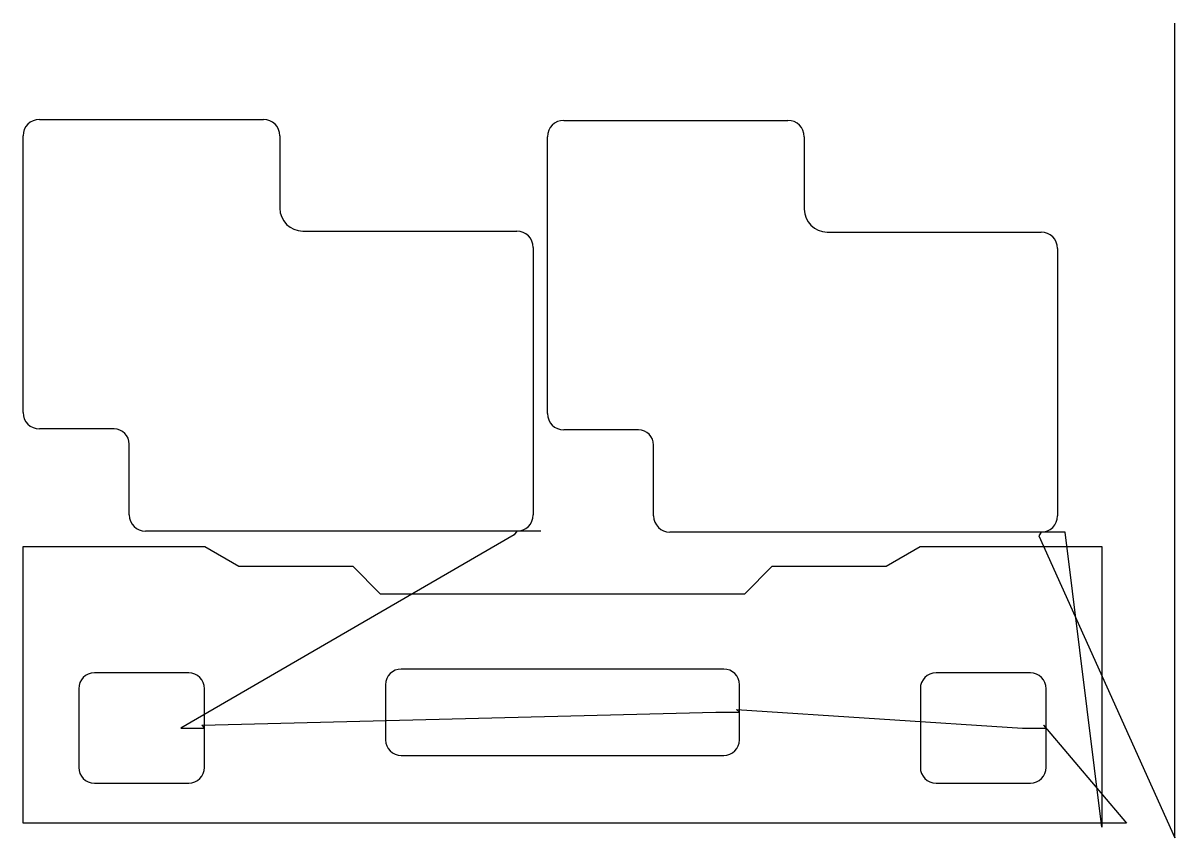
# Model space of a CAD drawing. Header units: metres. Extents: x 19 to 1483, y 0 to 1036.
import ezdxf

# ---------------------------------------------------------------- set-up
doc = ezdxf.new("R2010")
doc.units = ezdxf.units.M

msp = doc.modelspace()

# ---------------------------------------------------------------- linework, layer by layer
at = {"layer": 'TOOL_0'}
for p, q in [((1483.447, 1035), (1483.447, 1036)), ((1483.447, 1), (1483.447, 1035)), ((39.75, 913.486), (324.75, 913.486)), ((706.369, 912.274), (991.369, 912.274)), ((19, 540.736), (19, 892.736)), ((345.5, 892.736), (345.5, 800.736)), ((685.619, 539.524), (685.619, 891.524)), ((1012.119, 891.524), (1012.119, 799.524)), ((374.75, 771.486), (646.75, 771.486)), ((1041.369, 770.274), (1313.369, 770.274)), ((667.5, 750.736), (667.5, 410.736)), ((1334.119, 749.524), (1334.119, 409.524)), ((134.75, 519.986), (39.75, 519.986)), ((801.369, 518.774), (706.369, 518.774)), ((154, 410.736), (154, 500.736)), ((820.619, 409.524), (820.619, 499.524)), ((646.75, 389.986), (174.75, 389.986)), ((643.575, 385.494), (219.75, 139.751)), ((646.75, 389.986), (643.575, 385.494)), ((677.341, 389.986), (646.75, 389.986)), ((1313.369, 388.774), (841.369, 388.774)), ((1313.369, 388.774), (1310.194, 384.282)), ((1310.194, 384.282), (1483.447, 0)), ((1343.96, 388.774), (1313.369, 388.774)), ((1390.499, 13.865), (1343.96, 388.774)), ((19, 19.001), (19, 370.501)), ((19, 370.501), (249.951, 370.501)), ((249.951, 370.501), (293.252, 345.501)), ((1116.247, 345.501), (1159.548, 370.501)), ((1159.548, 370.501), (1390.499, 370.501)), ((1390.499, 370.501), (1390.499, 19.001)), ((293.252, 345.501), (438.06, 345.501)), ((438.06, 345.501), (473.06, 310.501)), ((936.439, 310.501), (971.439, 345.501)), ((971.439, 345.501), (1116.247, 345.501)), ((473.06, 310.501), (936.439, 310.501)), ((229.75, 209.751), (109.75, 209.751)), ((909.75, 214.751), (499.75, 214.751)), ((1299.75, 209.751), (1179.75, 209.751)), ((479.75, 194.751), (479.75, 124.751)), ((929.75, 159.751), (929.75, 194.751)), ((89.75, 189.751), (89.75, 89.751)), ((249.75, 139.751), (249.75, 189.751)), ((1159.75, 189.751), (1159.75, 89.751)), ((1319.75, 139.751), (1319.75, 189.751)), ((929.75, 159.751), (926.214, 163.287)), ((926.214, 163.287), (1289.75, 139.751)), ((246.214, 143.287), (899.75, 159.751)), ((899.75, 159.751), (929.75, 159.751)), ((929.75, 124.751), (929.75, 159.751)), ((219.75, 139.751), (249.75, 139.751)), ((249.75, 139.751), (246.214, 143.287)), ((249.75, 89.751), (249.75, 139.751)), ((1289.75, 139.751), (1319.75, 139.751)), ((1319.75, 139.751), (1316.214, 143.287)), ((1316.214, 143.287), (1421.701, 19.001)), ((1319.75, 89.751), (1319.75, 139.751)), ((499.75, 104.751), (909.75, 104.751)), ((109.75, 69.751), (229.75, 69.751)), ((1179.75, 69.751), (1299.75, 69.751)), ((1390.5, 19.001), (19, 19.001)), ((1390.499, 19.001), (1390.499, 13.865)), ((1421.701, 19.001), (1390.5, 19.001)), ((1483.447, 0), (1483.447, 1)), ((1483.447, 1), (1483.447, 0)), ((1483.447, 0), (1483.447, 1))]:
    msp.add_line(p, q, dxfattribs=at)
for centre, radius, start, end in [((39.75, 892.736), 20.75, 90, 180), ((324.75, 892.736), 20.75, 0, 90), ((706.369, 891.524), 20.75, 90, 180), ((991.369, 891.524), 20.75, 0, 90), ((374.75, 800.736), 29.25, 180, 270), ((1041.369, 799.524), 29.25, 180, 270), ((646.75, 750.736), 20.75, 0, 90), ((1313.369, 749.524), 20.75, 0, 90), ((39.75, 540.736), 20.75, 180, 270), ((706.369, 539.524), 20.75, 180, 270), ((134.75, 500.736), 19.25, 0, 90), ((801.369, 499.524), 19.25, 0, 90), ((174.75, 410.736), 20.75, 180, 270), ((646.75, 410.736), 20.75, 270, 0), ((841.369, 409.524), 20.75, 180, 270), ((1313.369, 409.524), 20.75, 270, 0), ((109.75, 189.751), 20, 90, 180), ((229.75, 189.751), 20, 0, 90), ((499.75, 194.751), 20, 90, 180), ((909.75, 194.751), 20, 0, 90), ((1179.75, 189.751), 20, 90, 180), ((1299.75, 189.751), 20, 0, 90), ((499.75, 124.751), 20, 180, 270), ((909.75, 124.751), 20, 270, 0), ((109.75, 89.751), 20, 180, 270), ((229.75, 89.751), 20, 270, 0), ((1179.75, 89.751), 20, 180, 270), ((1299.75, 89.751), 20, 270, 0)]:
    msp.add_arc(centre, radius, start, end, dxfattribs=at)

doc.saveas('drawing.dxf')
